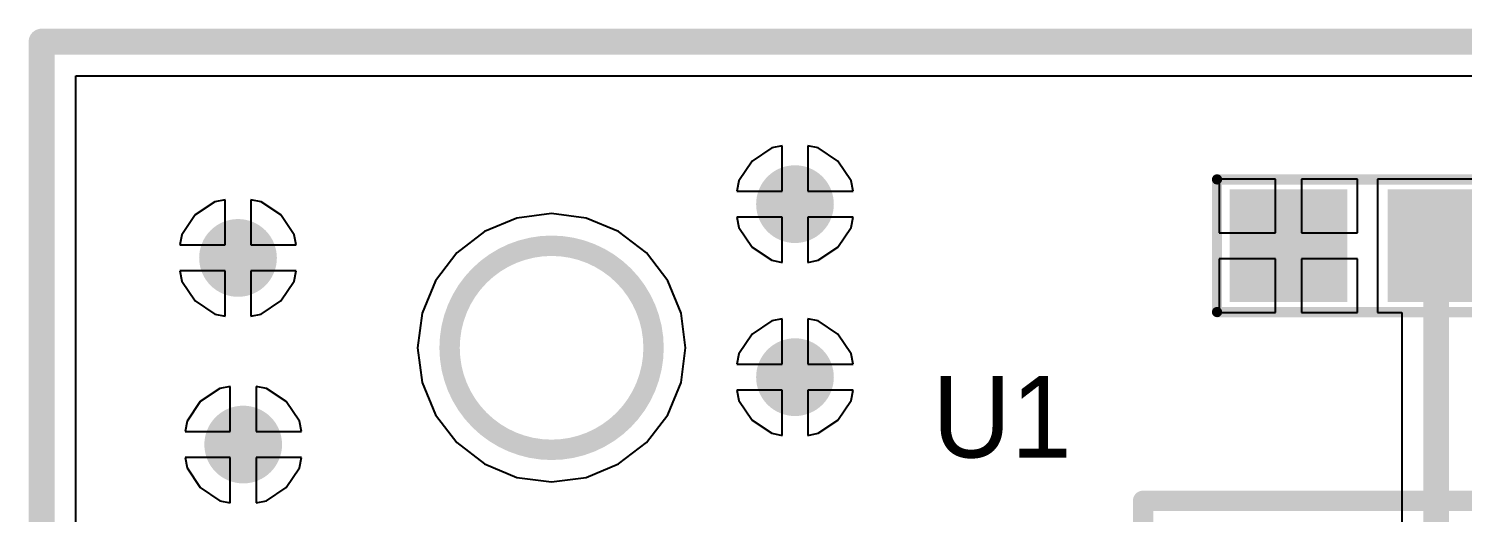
# Model space of a CAD drawing. Extents: x 3.41 to 4.44, y 2.42 to 3.38.
# Drawn here: x 3.408 to 3.962, y 3.191 to 3.377 of the extents above; entities that cross this region are included whole.
import ezdxf

# ---------------------------------------------------------------- set-up
doc = ezdxf.new("R2010")
doc.units = 0
doc.layers.get('0').update_dxf_attribs({"linetype": 'CONTINUOUS'})
for name, color, linetype in [('BOTTOMLAYER', 5, 'CONTINUOUS'), ('KEEPOUTLAYER', 6, 'CONTINUOUS'), ('MECHANICAL13', 56, 'CONTINUOUS'), ('MULTILAYER', 9, 'CONTINUOUS'), ('TOPLAYER', 1, 'CONTINUOUS'), ('TOPOVERLAY', 2, 'CONTINUOUS'), ('TOPPASTE', 8, 'CONTINUOUS'), ('TOPSOLDER', 216, 'CONTINUOUS')]:
    doc.layers.add(name, color=color, linetype=linetype)

# ---------------------------------------------------------------- blocks, each defined once
blk = doc.blocks.new('C0603_M1608_4')
at = {"layer": 'TOPLAYER'}
for points in [[(-0.01181, -0.01772), (-0.01181, 0.01772), (-0.04921, -0.01772), (-0.04921, 0.01772)], [(0.04921, -0.01772), (0.04921, 0.01772), (0.01181, -0.01772), (0.01181, 0.01772)]]:
    blk.add_solid(points, dxfattribs=at)
at = {"layer": 'TOPOVERLAY', "const_width": 0.00394}
for points in [[(-0.05807, -0.02559), (-0.05807, 0.02559)], [(-0.05807, 0.02559), (0.05807, 0.02559)], [(0.05807, -0.02559), (0.05807, 0.02559)], [(-0.05807, -0.02559), (0.05807, -0.02559)]]:
    blk.add_lwpolyline(points, dxfattribs=at)
at = {"layer": 'TOPOVERLAY', "const_width": 0.00197}
for points in [[(-0.05906, 0.02559, 1), (-0.05709, 0.02559, 1)], [(-0.05906, 0.02559, 1), (-0.05709, 0.02559, 1)], [(0.05709, 0.02559, 1), (0.05906, 0.02559, 1)], [(0.05709, 0.02559, 1), (0.05906, 0.02559, 1)], [(-0.05906, -0.02559, 1), (-0.05709, -0.02559, 1)], [(-0.05906, -0.02559, 1), (-0.05709, -0.02559, 1)], [(0.05709, -0.02559, 1), (0.05906, -0.02559, 1)], [(0.05709, -0.02559, 1), (0.05906, -0.02559, 1)]]:
    blk.add_lwpolyline(points, format="xyb", close=True, dxfattribs=at)
at = {"layer": 'TOPPASTE'}
for points in [[(-0.01181, -0.01772), (-0.01181, 0.01772), (-0.04921, -0.01772), (-0.04921, 0.01772)], [(0.04921, -0.01772), (0.04921, 0.01772), (0.01181, -0.01772), (0.01181, 0.01772)]]:
    blk.add_solid(points, dxfattribs=at)
at = {"layer": 'TOPSOLDER'}
for points in [[(-0.00781, -0.02172), (-0.00781, 0.02172), (-0.05321, -0.02172), (-0.05321, 0.02172)], [(0.05321, -0.02172), (0.05321, 0.02172), (0.00781, -0.02172), (0.00781, 0.02172)]]:
    blk.add_solid(points, dxfattribs=at)
blk = doc.blocks.new('SSOP14_C_5')
at = {"layer": 'MECHANICAL13'}
for points, const_width in [([(-0.03445, 0.05906, 1), (-0.07382, 0.05906, 1)], 0.00394), ([(-0.0748, 0.05906, 1), (-0.07283, 0.05906, 1)], 0.00197), ([(-0.03543, 0.05906, 1), (-0.03346, 0.05906, 1)], 0.00197)]:
    blk.add_lwpolyline(points, format="xyb", close=True, dxfattribs=dict(at, const_width=const_width))
at = {"layer": 'TOPLAYER', "const_width": 0.01575}
for points in [[(-0.12795, 0.07677), (-0.11614, 0.07677)], [(0.11614, 0.07677), (0.12795, 0.07677)], [(-0.12795, 0.05118), (-0.11614, 0.05118)], [(0.11614, 0.05118), (0.12795, 0.05118)], [(-0.12795, 0.02559), (-0.11614, 0.02559)], [(0.11614, 0.02559), (0.12795, 0.02559)], [(-0.12795, 0), (-0.11614, 0)], [(0.11614, 0), (0.12795, 0)], [(-0.12795, -0.02559), (-0.11614, -0.02559)], [(0.11614, -0.02559), (0.12795, -0.02559)], [(-0.12795, -0.05118), (-0.11614, -0.05118)], [(0.11614, -0.05118), (0.12795, -0.05118)], [(-0.12795, -0.07677), (-0.11614, -0.07677)], [(0.11614, -0.07677), (0.12795, -0.07677)]]:
    blk.add_lwpolyline(points, dxfattribs=at)
at = {"layer": 'TOPLAYER', "const_width": 0.00787}
for points in [[(-0.13189, 0.07677, 1), (-0.12402, 0.07677, 1)], [(-0.12008, 0.07677, 1), (-0.1122, 0.07677, 1)], [(0.1122, 0.07677, 1), (0.12008, 0.07677, 1)], [(0.12402, 0.07677, 1), (0.13189, 0.07677, 1)], [(-0.13189, 0.05118, 1), (-0.12402, 0.05118, 1)], [(-0.12008, 0.05118, 1), (-0.1122, 0.05118, 1)], [(0.1122, 0.05118, 1), (0.12008, 0.05118, 1)], [(0.12402, 0.05118, 1), (0.13189, 0.05118, 1)], [(-0.13189, 0.02559, 1), (-0.12402, 0.02559, 1)], [(-0.12008, 0.02559, 1), (-0.1122, 0.02559, 1)], [(0.1122, 0.02559, 1), (0.12008, 0.02559, 1)], [(0.12402, 0.02559, 1), (0.13189, 0.02559, 1)], [(-0.13189, 0, 1), (-0.12402, 0, 1)], [(-0.12008, 0, 1), (-0.1122, 0, 1)], [(0.1122, 0, 1), (0.12008, 0, 1)], [(0.12402, 0, 1), (0.13189, 0, 1)], [(-0.13189, -0.02559, 1), (-0.12402, -0.02559, 1)], [(-0.12008, -0.02559, 1), (-0.1122, -0.02559, 1)], [(0.1122, -0.02559, 1), (0.12008, -0.02559, 1)], [(0.12402, -0.02559, 1), (0.13189, -0.02559, 1)], [(-0.13189, -0.05118, 1), (-0.12402, -0.05118, 1)], [(-0.12008, -0.05118, 1), (-0.1122, -0.05118, 1)], [(0.1122, -0.05118, 1), (0.12008, -0.05118, 1)], [(0.12402, -0.05118, 1), (0.13189, -0.05118, 1)], [(-0.13189, -0.07677, 1), (-0.12402, -0.07677, 1)], [(-0.12008, -0.07677, 1), (-0.1122, -0.07677, 1)], [(0.1122, -0.07677, 1), (0.12008, -0.07677, 1)], [(0.12402, -0.07677, 1), (0.13189, -0.07677, 1)]]:
    blk.add_lwpolyline(points, format="xyb", close=True, dxfattribs=at)
at = {"layer": 'TOPOVERLAY'}
for points, const_width in [([(-0.08661, 0.09843), (0.08661, 0.09843)], 0.00787), ([(-0.08661, -0.09843), (-0.08661, 0.09843)], 0.00787), ([(0.08661, -0.09843), (0.08661, 0.09843)], 0.00787), ([(0, -0.01969), (0, 0.01969)], 0.00394), ([(-0.01969, 0), (0.01969, 0)], 0.00394), ([(-0.08661, -0.09843), (0.08661, -0.09843)], 0.00787)]:
    blk.add_lwpolyline(points, dxfattribs=dict(at, const_width=const_width))
for points, const_width in [([(-0.08858, 0.09843, 1), (-0.08465, 0.09843, 1)], 0.00394), ([(-0.08858, 0.09843, 1), (-0.08465, 0.09843, 1)], 0.00394), ([(0.08465, 0.09843, 1), (0.08858, 0.09843, 1)], 0.00394), ([(0.08465, 0.09843, 1), (0.08858, 0.09843, 1)], 0.00394), ([(-0.04134, 0.05906, 1), (-0.06496, 0.05906, 1)], 0.02362), ([(-0.07087, 0.05906, 1), (-0.05906, 0.05906, 1)], 0.01181), ([(-0.04724, 0.05906, 1), (-0.03543, 0.05906, 1)], 0.01181), ([(-0.00098, 0.01969, 1), (0.00098, 0.01969, 1)], 0.00197), ([(-0.02067, 0, 1), (-0.0187, 0, 1)], 0.00197), ([(0.0187, 0, 1), (0.02067, 0, 1)], 0.00197), ([(-0.00098, -0.01969, 1), (0.00098, -0.01969, 1)], 0.00197), ([(-0.08858, -0.09843, 1), (-0.08465, -0.09843, 1)], 0.00394), ([(-0.08858, -0.09843, 1), (-0.08465, -0.09843, 1)], 0.00394), ([(0.08465, -0.09843, 1), (0.08858, -0.09843, 1)], 0.00394), ([(0.08465, -0.09843, 1), (0.08858, -0.09843, 1)], 0.00394)]:
    blk.add_lwpolyline(points, format="xyb", close=True, dxfattribs=dict(at, const_width=const_width))
at = {"layer": 'TOPPASTE', "const_width": 0.01575}
for points in [[(-0.12795, 0.07677), (-0.11614, 0.07677)], [(0.11614, 0.07677), (0.12795, 0.07677)], [(-0.12795, 0.05118), (-0.11614, 0.05118)], [(0.11614, 0.05118), (0.12795, 0.05118)], [(-0.12795, 0.02559), (-0.11614, 0.02559)], [(0.11614, 0.02559), (0.12795, 0.02559)], [(-0.12795, 0), (-0.11614, 0)], [(0.11614, 0), (0.12795, 0)], [(-0.12795, -0.02559), (-0.11614, -0.02559)], [(0.11614, -0.02559), (0.12795, -0.02559)], [(-0.12795, -0.05118), (-0.11614, -0.05118)], [(0.11614, -0.05118), (0.12795, -0.05118)], [(-0.12795, -0.07677), (-0.11614, -0.07677)], [(0.11614, -0.07677), (0.12795, -0.07677)]]:
    blk.add_lwpolyline(points, dxfattribs=at)
at = {"layer": 'TOPPASTE', "const_width": 0.00787}
for points in [[(-0.13189, 0.07677, 1), (-0.12402, 0.07677, 1)], [(-0.12008, 0.07677, 1), (-0.1122, 0.07677, 1)], [(0.1122, 0.07677, 1), (0.12008, 0.07677, 1)], [(0.12402, 0.07677, 1), (0.13189, 0.07677, 1)], [(-0.13189, 0.05118, 1), (-0.12402, 0.05118, 1)], [(-0.12008, 0.05118, 1), (-0.1122, 0.05118, 1)], [(0.1122, 0.05118, 1), (0.12008, 0.05118, 1)], [(0.12402, 0.05118, 1), (0.13189, 0.05118, 1)], [(-0.13189, 0.02559, 1), (-0.12402, 0.02559, 1)], [(-0.12008, 0.02559, 1), (-0.1122, 0.02559, 1)], [(0.1122, 0.02559, 1), (0.12008, 0.02559, 1)], [(0.12402, 0.02559, 1), (0.13189, 0.02559, 1)], [(-0.13189, 0, 1), (-0.12402, 0, 1)], [(-0.12008, 0, 1), (-0.1122, 0, 1)], [(0.1122, 0, 1), (0.12008, 0, 1)], [(0.12402, 0, 1), (0.13189, 0, 1)], [(-0.13189, -0.02559, 1), (-0.12402, -0.02559, 1)], [(-0.12008, -0.02559, 1), (-0.1122, -0.02559, 1)], [(0.1122, -0.02559, 1), (0.12008, -0.02559, 1)], [(0.12402, -0.02559, 1), (0.13189, -0.02559, 1)], [(-0.13189, -0.05118, 1), (-0.12402, -0.05118, 1)], [(-0.12008, -0.05118, 1), (-0.1122, -0.05118, 1)], [(0.1122, -0.05118, 1), (0.12008, -0.05118, 1)], [(0.12402, -0.05118, 1), (0.13189, -0.05118, 1)], [(-0.13189, -0.07677, 1), (-0.12402, -0.07677, 1)], [(-0.12008, -0.07677, 1), (-0.1122, -0.07677, 1)], [(0.1122, -0.07677, 1), (0.12008, -0.07677, 1)], [(0.12402, -0.07677, 1), (0.13189, -0.07677, 1)]]:
    blk.add_lwpolyline(points, format="xyb", close=True, dxfattribs=at)
at = {"layer": 'TOPSOLDER', "const_width": 0.02375}
for points in [[(-0.12795, 0.07677), (-0.11614, 0.07677)], [(0.11614, 0.07677), (0.12795, 0.07677)], [(-0.12795, 0.05118), (-0.11614, 0.05118)], [(0.11614, 0.05118), (0.12795, 0.05118)], [(-0.12795, 0.02559), (-0.11614, 0.02559)], [(0.11614, 0.02559), (0.12795, 0.02559)], [(-0.12795, 0), (-0.11614, 0)], [(0.11614, 0), (0.12795, 0)], [(-0.12795, -0.02559), (-0.11614, -0.02559)], [(0.11614, -0.02559), (0.12795, -0.02559)], [(-0.12795, -0.05118), (-0.11614, -0.05118)], [(0.11614, -0.05118), (0.12795, -0.05118)], [(-0.12795, -0.07677), (-0.11614, -0.07677)], [(0.11614, -0.07677), (0.12795, -0.07677)]]:
    blk.add_lwpolyline(points, dxfattribs=at)
at = {"layer": 'TOPSOLDER', "const_width": 0.01187}
for points in [[(-0.13389, 0.07677, 1), (-0.12202, 0.07677, 1)], [(-0.12208, 0.07677, 1), (-0.1102, 0.07677, 1)], [(0.1102, 0.07677, 1), (0.12208, 0.07677, 1)], [(0.12202, 0.07677, 1), (0.13389, 0.07677, 1)], [(-0.13389, 0.05118, 1), (-0.12202, 0.05118, 1)], [(-0.12208, 0.05118, 1), (-0.1102, 0.05118, 1)], [(0.1102, 0.05118, 1), (0.12208, 0.05118, 1)], [(0.12202, 0.05118, 1), (0.13389, 0.05118, 1)], [(-0.13389, 0.02559, 1), (-0.12202, 0.02559, 1)], [(-0.12208, 0.02559, 1), (-0.1102, 0.02559, 1)], [(0.1102, 0.02559, 1), (0.12208, 0.02559, 1)], [(0.12202, 0.02559, 1), (0.13389, 0.02559, 1)], [(-0.13389, 0, 1), (-0.12202, 0, 1)], [(-0.12208, 0, 1), (-0.1102, 0, 1)], [(0.1102, 0, 1), (0.12208, 0, 1)], [(0.12202, 0, 1), (0.13389, 0, 1)], [(-0.13389, -0.02559, 1), (-0.12202, -0.02559, 1)], [(-0.12208, -0.02559, 1), (-0.1102, -0.02559, 1)], [(0.1102, -0.02559, 1), (0.12208, -0.02559, 1)], [(0.12202, -0.02559, 1), (0.13389, -0.02559, 1)], [(-0.13389, -0.05118, 1), (-0.12202, -0.05118, 1)], [(-0.12208, -0.05118, 1), (-0.1102, -0.05118, 1)], [(0.1102, -0.05118, 1), (0.12208, -0.05118, 1)], [(0.12202, -0.05118, 1), (0.13389, -0.05118, 1)], [(-0.13389, -0.07677, 1), (-0.12202, -0.07677, 1)], [(-0.12208, -0.07677, 1), (-0.1102, -0.07677, 1)], [(0.1102, -0.07677, 1), (0.12208, -0.07677, 1)], [(0.12202, -0.07677, 1), (0.13389, -0.07677, 1)]]:
    blk.add_lwpolyline(points, format="xyb", close=True, dxfattribs=at)

msp = doc.modelspace()

# ---------------------------------------------------------------- linework, layer by layer
at = {"layer": 'BOTTOMLAYER'}
for p, q in [((3.42644, 2.44081), (3.42644, 3.35919)), ((3.42644, 3.35919), (4.42356, 3.35919)), ((3.699, 3.33221), (3.69503, 3.33142)), ((3.699, 3.31475), (3.699, 3.33221)), ((3.71297, 3.33142), (3.709, 3.33221)), ((3.709, 3.33221), (3.709, 3.31475)), ((3.68742, 3.32633), (3.68233, 3.31872)), ((3.69503, 3.33142), (3.68742, 3.32633)), ((3.72058, 3.32633), (3.71297, 3.33142)), ((3.72567, 3.31872), (3.72058, 3.32633)), ((3.68233, 3.31872), (3.68154, 3.31475)), ((3.72646, 3.31475), (3.72567, 3.31872)), ((3.48003, 3.31067), (3.47242, 3.30558)), ((3.484, 3.31146), (3.48003, 3.31067)), ((3.484, 3.294), (3.484, 3.31146)), ((3.49797, 3.31067), (3.494, 3.31146)), ((3.494, 3.31146), (3.494, 3.294)), ((3.50558, 3.30558), (3.49797, 3.31067)), ((3.68154, 3.31475), (3.699, 3.31475)), ((3.709, 3.31475), (3.72646, 3.31475)), ((3.47242, 3.30558), (3.46733, 3.29797)), ((3.51067, 3.29797), (3.50558, 3.30558)), ((3.59665, 3.30432), (3.58416, 3.29915)), ((3.61004, 3.30608), (3.59665, 3.30432)), ((3.62343, 3.30432), (3.61004, 3.30608)), ((3.63591, 3.29915), (3.62343, 3.30432)), ((3.699, 3.30475), (3.68154, 3.30475)), ((3.68154, 3.30475), (3.68233, 3.30078)), ((3.699, 3.28729), (3.699, 3.30475)), ((3.72646, 3.30475), (3.709, 3.30475)), ((3.709, 3.30475), (3.709, 3.28729)), ((3.72567, 3.30078), (3.72646, 3.30475)), ((3.58416, 3.29915), (3.57345, 3.29092)), ((3.64663, 3.29092), (3.63591, 3.29915)), ((3.68233, 3.30078), (3.68742, 3.29317)), ((3.72058, 3.29317), (3.72567, 3.30078)), ((3.46733, 3.29797), (3.46654, 3.294)), ((3.46654, 3.294), (3.484, 3.294)), ((3.494, 3.294), (3.51146, 3.294)), ((3.51146, 3.294), (3.51067, 3.29797)), ((3.68742, 3.29317), (3.69503, 3.28808)), ((3.71297, 3.28808), (3.72058, 3.29317)), ((3.57345, 3.29092), (3.56522, 3.28021)), ((3.65486, 3.28021), (3.64663, 3.29092)), ((3.69503, 3.28808), (3.699, 3.28729)), ((3.709, 3.28729), (3.71297, 3.28808)), ((3.484, 3.284), (3.46654, 3.284)), ((3.46654, 3.284), (3.46733, 3.28003)), ((3.484, 3.26654), (3.484, 3.284)), ((3.51146, 3.284), (3.494, 3.284)), ((3.494, 3.284), (3.494, 3.26654)), ((3.51067, 3.28003), (3.51146, 3.284)), ((3.46733, 3.28003), (3.47242, 3.27242)), ((3.50558, 3.27242), (3.51067, 3.28003)), ((3.56522, 3.28021), (3.56005, 3.26772)), ((3.66003, 3.26772), (3.65486, 3.28021)), ((3.47242, 3.27242), (3.48003, 3.26733)), ((3.49797, 3.26733), (3.50558, 3.27242)), ((3.48003, 3.26733), (3.484, 3.26654)), ((3.494, 3.26654), (3.49797, 3.26733)), ((3.56005, 3.26772), (3.55829, 3.25433)), ((3.66179, 3.25433), (3.66003, 3.26772)), ((3.699, 3.26546), (3.69503, 3.26467)), ((3.699, 3.248), (3.699, 3.26546)), ((3.71297, 3.26467), (3.709, 3.26546)), ((3.709, 3.26546), (3.709, 3.248)), ((3.69503, 3.26467), (3.68742, 3.25958)), ((3.72058, 3.25958), (3.71297, 3.26467)), ((3.55829, 3.25433), (3.56005, 3.24094)), ((3.66003, 3.24094), (3.66179, 3.25433)), ((3.68742, 3.25958), (3.68233, 3.25197)), ((3.72567, 3.25197), (3.72058, 3.25958)), ((3.68233, 3.25197), (3.68154, 3.248)), ((3.72646, 3.248), (3.72567, 3.25197)), ((3.68154, 3.248), (3.699, 3.248)), ((3.709, 3.248), (3.72646, 3.248)), ((3.48203, 3.23867), (3.47442, 3.23358)), ((3.486, 3.23946), (3.48203, 3.23867)), ((3.486, 3.222), (3.486, 3.23946)), ((3.49997, 3.23867), (3.496, 3.23946)), ((3.496, 3.23946), (3.496, 3.222)), ((3.50758, 3.23358), (3.49997, 3.23867)), ((3.56005, 3.24094), (3.56522, 3.22846)), ((3.65486, 3.22846), (3.66003, 3.24094)), ((3.699, 3.238), (3.68154, 3.238)), ((3.68154, 3.238), (3.68233, 3.23403)), ((3.699, 3.22054), (3.699, 3.238)), ((3.72646, 3.238), (3.709, 3.238)), ((3.709, 3.238), (3.709, 3.22054)), ((3.72567, 3.23403), (3.72646, 3.238)), ((3.47442, 3.23358), (3.46933, 3.22597)), ((3.51267, 3.22597), (3.50758, 3.23358)), ((3.68233, 3.23403), (3.68742, 3.22642)), ((3.72058, 3.22642), (3.72567, 3.23403)), ((3.56522, 3.22846), (3.57345, 3.21774)), ((3.64663, 3.21774), (3.65486, 3.22846)), ((3.46933, 3.22597), (3.46854, 3.222)), ((3.46854, 3.222), (3.486, 3.222)), ((3.496, 3.222), (3.51346, 3.222)), ((3.51346, 3.222), (3.51267, 3.22597)), ((3.68742, 3.22642), (3.69503, 3.22133)), ((3.69503, 3.22133), (3.699, 3.22054)), ((3.709, 3.22054), (3.71297, 3.22133)), ((3.71297, 3.22133), (3.72058, 3.22642)), ((3.57345, 3.21774), (3.58416, 3.20951)), ((3.63591, 3.20951), (3.64663, 3.21774)), ((3.486, 3.212), (3.46854, 3.212)), ((3.46854, 3.212), (3.46933, 3.20803)), ((3.486, 3.19454), (3.486, 3.212)), ((3.51346, 3.212), (3.496, 3.212)), ((3.496, 3.212), (3.496, 3.19454)), ((3.51267, 3.20803), (3.51346, 3.212)), ((3.46933, 3.20803), (3.47442, 3.20042)), ((3.50758, 3.20042), (3.51267, 3.20803)), ((3.58416, 3.20951), (3.59665, 3.20434)), ((3.59665, 3.20434), (3.61004, 3.20258)), ((3.61004, 3.20258), (3.62343, 3.20434)), ((3.62343, 3.20434), (3.63591, 3.20951)), ((3.47442, 3.20042), (3.48203, 3.19533)), ((3.49997, 3.19533), (3.50758, 3.20042)), ((3.48203, 3.19533), (3.486, 3.19454)), ((3.496, 3.19454), (3.49997, 3.19533))]:
    msp.add_line(p, q, dxfattribs=at)
at = {"layer": 'BOTTOMLAYER', "const_width": 0.015}
for points in [[(3.6965, 3.30975, 1), (3.7115, 3.30975, 1)], [(3.4815, 3.289, 1), (3.4965, 3.289, 1)], [(3.6965, 3.243, 1), (3.7115, 3.243, 1)], [(3.4835, 3.217, 1), (3.4985, 3.217, 1)]]:
    msp.add_lwpolyline(points, format="xyb", close=True, dxfattribs=at)
at = {"layer": 'KEEPOUTLAYER', "const_width": 0.01}
for points in [[(3.41319, 2.42756), (3.41319, 3.37244)], [(3.41319, 3.37244), (4.43681, 3.37244)]]:
    msp.add_lwpolyline(points, dxfattribs=at)
at = {"layer": 'KEEPOUTLAYER'}
for points, const_width in [([(3.41069, 3.37244, 1), (3.41569, 3.37244, 1)], 0.005), ([(3.41069, 3.37244, 1), (3.41569, 3.37244, 1)], 0.005), ([(3.64941, 3.25433, 1), (3.57067, 3.25433, 1)], 0.00787), ([(3.5687, 3.25433, 1), (3.57264, 3.25433, 1)], 0.00394), ([(3.64744, 3.25433, 1), (3.65138, 3.25433, 1)], 0.00394)]:
    msp.add_lwpolyline(points, format="xyb", close=True, dxfattribs=dict(at, const_width=const_width))
at = {"layer": 'MULTILAYER', "const_width": 0.015}
for points in [[(3.6965, 3.30975, 1), (3.7115, 3.30975, 1)], [(3.4815, 3.289, 1), (3.4965, 3.289, 1)], [(3.6965, 3.243, 1), (3.7115, 3.243, 1)], [(3.4835, 3.217, 1), (3.4985, 3.217, 1)]]:
    msp.add_lwpolyline(points, format="xyb", close=True, dxfattribs=at)
at = {"layer": 'TOPLAYER'}
for p, q in [((3.42644, 2.44081), (3.42644, 3.35919)), ((3.42644, 3.35919), (4.42356, 3.35919)), ((3.699, 3.33221), (3.69503, 3.33142)), ((3.699, 3.31475), (3.699, 3.33221)), ((3.71297, 3.33142), (3.709, 3.33221)), ((3.709, 3.33221), (3.709, 3.31475)), ((3.68742, 3.32633), (3.68233, 3.31872)), ((3.69503, 3.33142), (3.68742, 3.32633)), ((3.72058, 3.32633), (3.71297, 3.33142)), ((3.72567, 3.31872), (3.72058, 3.32633)), ((3.68233, 3.31872), (3.68154, 3.31475)), ((3.72646, 3.31475), (3.72567, 3.31872)), ((3.88949, 3.31942), (3.86779, 3.31942)), ((3.86779, 3.31942), (3.86779, 3.2987)), ((3.88949, 3.2987), (3.88949, 3.31942)), ((3.92119, 3.31942), (3.89949, 3.31942)), ((3.89949, 3.31942), (3.89949, 3.2987)), ((3.92119, 3.2987), (3.92119, 3.31942)), ((3.98221, 3.31942), (3.92881, 3.31942)), ((3.92881, 3.31942), (3.92881, 3.26798)), ((3.48003, 3.31067), (3.47242, 3.30558)), ((3.484, 3.31146), (3.48003, 3.31067)), ((3.484, 3.294), (3.484, 3.31146)), ((3.49797, 3.31067), (3.494, 3.31146)), ((3.494, 3.31146), (3.494, 3.294)), ((3.50558, 3.30558), (3.49797, 3.31067)), ((3.68154, 3.31475), (3.699, 3.31475)), ((3.709, 3.31475), (3.72646, 3.31475)), ((3.47242, 3.30558), (3.46733, 3.29797)), ((3.51067, 3.29797), (3.50558, 3.30558)), ((3.59665, 3.30432), (3.58416, 3.29915)), ((3.61004, 3.30608), (3.59665, 3.30432)), ((3.62343, 3.30432), (3.61004, 3.30608)), ((3.63591, 3.29915), (3.62343, 3.30432)), ((3.699, 3.30475), (3.68154, 3.30475)), ((3.68154, 3.30475), (3.68233, 3.30078)), ((3.699, 3.28729), (3.699, 3.30475)), ((3.72646, 3.30475), (3.709, 3.30475)), ((3.709, 3.30475), (3.709, 3.28729)), ((3.72567, 3.30078), (3.72646, 3.30475)), ((3.58416, 3.29915), (3.57345, 3.29092)), ((3.64663, 3.29092), (3.63591, 3.29915)), ((3.68233, 3.30078), (3.68742, 3.29317)), ((3.72058, 3.29317), (3.72567, 3.30078)), ((3.86779, 3.2987), (3.88949, 3.2987)), ((3.89949, 3.2987), (3.92119, 3.2987)), ((3.46733, 3.29797), (3.46654, 3.294)), ((3.46654, 3.294), (3.484, 3.294)), ((3.494, 3.294), (3.51146, 3.294)), ((3.51146, 3.294), (3.51067, 3.29797)), ((3.68742, 3.29317), (3.69503, 3.28808)), ((3.71297, 3.28808), (3.72058, 3.29317)), ((3.57345, 3.29092), (3.56522, 3.28021)), ((3.65486, 3.28021), (3.64663, 3.29092)), ((3.69503, 3.28808), (3.699, 3.28729)), ((3.709, 3.28729), (3.71297, 3.28808)), ((3.88949, 3.2887), (3.86779, 3.2887)), ((3.86779, 3.2887), (3.86779, 3.26798)), ((3.88949, 3.26798), (3.88949, 3.2887)), ((3.92119, 3.2887), (3.89949, 3.2887)), ((3.89949, 3.2887), (3.89949, 3.26798)), ((3.92119, 3.26798), (3.92119, 3.2887)), ((3.484, 3.284), (3.46654, 3.284)), ((3.46654, 3.284), (3.46733, 3.28003)), ((3.484, 3.26654), (3.484, 3.284)), ((3.51146, 3.284), (3.494, 3.284)), ((3.494, 3.284), (3.494, 3.26654)), ((3.51067, 3.28003), (3.51146, 3.284)), ((3.46733, 3.28003), (3.47242, 3.27242)), ((3.50558, 3.27242), (3.51067, 3.28003)), ((3.56522, 3.28021), (3.56005, 3.26772)), ((3.66003, 3.26772), (3.65486, 3.28021)), ((3.47242, 3.27242), (3.48003, 3.26733)), ((3.49797, 3.26733), (3.50558, 3.27242)), ((3.48003, 3.26733), (3.484, 3.26654)), ((3.494, 3.26654), (3.49797, 3.26733)), ((3.56005, 3.26772), (3.55829, 3.25433)), ((3.66179, 3.25433), (3.66003, 3.26772)), ((3.699, 3.26546), (3.69503, 3.26467)), ((3.699, 3.248), (3.699, 3.26546)), ((3.71297, 3.26467), (3.709, 3.26546)), ((3.709, 3.26546), (3.709, 3.248)), ((3.86779, 3.26798), (3.88949, 3.26798)), ((3.89949, 3.26798), (3.92119, 3.26798)), ((3.92881, 3.26798), (3.93826, 3.26798)), ((3.93826, 3.26798), (3.93826, 3.18255)), ((3.69503, 3.26467), (3.68742, 3.25958)), ((3.72058, 3.25958), (3.71297, 3.26467)), ((3.55829, 3.25433), (3.56005, 3.24094)), ((3.66003, 3.24094), (3.66179, 3.25433)), ((3.68742, 3.25958), (3.68233, 3.25197)), ((3.72567, 3.25197), (3.72058, 3.25958)), ((3.68233, 3.25197), (3.68154, 3.248)), ((3.72646, 3.248), (3.72567, 3.25197)), ((3.68154, 3.248), (3.699, 3.248)), ((3.709, 3.248), (3.72646, 3.248)), ((3.48203, 3.23867), (3.47442, 3.23358)), ((3.486, 3.23946), (3.48203, 3.23867)), ((3.486, 3.222), (3.486, 3.23946)), ((3.49997, 3.23867), (3.496, 3.23946)), ((3.496, 3.23946), (3.496, 3.222)), ((3.50758, 3.23358), (3.49997, 3.23867)), ((3.56005, 3.24094), (3.56522, 3.22846)), ((3.65486, 3.22846), (3.66003, 3.24094)), ((3.699, 3.238), (3.68154, 3.238)), ((3.68154, 3.238), (3.68233, 3.23403)), ((3.699, 3.22054), (3.699, 3.238)), ((3.72646, 3.238), (3.709, 3.238)), ((3.709, 3.238), (3.709, 3.22054)), ((3.72567, 3.23403), (3.72646, 3.238)), ((3.47442, 3.23358), (3.46933, 3.22597)), ((3.51267, 3.22597), (3.50758, 3.23358)), ((3.68233, 3.23403), (3.68742, 3.22642)), ((3.72058, 3.22642), (3.72567, 3.23403)), ((3.56522, 3.22846), (3.57345, 3.21774)), ((3.64663, 3.21774), (3.65486, 3.22846)), ((3.46933, 3.22597), (3.46854, 3.222)), ((3.46854, 3.222), (3.486, 3.222)), ((3.496, 3.222), (3.51346, 3.222)), ((3.51346, 3.222), (3.51267, 3.22597)), ((3.68742, 3.22642), (3.69503, 3.22133)), ((3.69503, 3.22133), (3.699, 3.22054)), ((3.709, 3.22054), (3.71297, 3.22133)), ((3.71297, 3.22133), (3.72058, 3.22642)), ((3.57345, 3.21774), (3.58416, 3.20951)), ((3.63591, 3.20951), (3.64663, 3.21774)), ((3.486, 3.212), (3.46854, 3.212)), ((3.46854, 3.212), (3.46933, 3.20803)), ((3.486, 3.19454), (3.486, 3.212)), ((3.51346, 3.212), (3.496, 3.212)), ((3.496, 3.212), (3.496, 3.19454)), ((3.51267, 3.20803), (3.51346, 3.212)), ((3.46933, 3.20803), (3.47442, 3.20042)), ((3.50758, 3.20042), (3.51267, 3.20803)), ((3.58416, 3.20951), (3.59665, 3.20434)), ((3.59665, 3.20434), (3.61004, 3.20258)), ((3.61004, 3.20258), (3.62343, 3.20434)), ((3.62343, 3.20434), (3.63591, 3.20951)), ((3.47442, 3.20042), (3.48203, 3.19533)), ((3.49997, 3.19533), (3.50758, 3.20042)), ((3.48203, 3.19533), (3.486, 3.19454)), ((3.496, 3.19454), (3.49997, 3.19533))]:
    msp.add_line(p, q, dxfattribs=at)
for points, const_width in [([(3.6965, 3.30975, 1), (3.7115, 3.30975, 1)], 0.015), ([(3.4815, 3.289, 1), (3.4965, 3.289, 1)], 0.015), ([(3.94901, 3.277, 1), (3.95401, 3.277, 1)], 0.005), ([(3.6965, 3.243, 1), (3.7115, 3.243, 1)], 0.015), ([(3.4835, 3.217, 1), (3.4985, 3.217, 1)], 0.015)]:
    msp.add_lwpolyline(points, format="xyb", close=True, dxfattribs=dict(at, const_width=const_width))
at = {"layer": 'TOPLAYER', "const_width": 0.01}
msp.add_lwpolyline([(3.95151, 3.18255), (3.95151, 3.277)], dxfattribs=at)

# ---------------------------------------------------------------- block references
at = {"rotation": 360}
msp.add_blockref('C0603_M1608_4', (3.925, 3.2937), dxfattribs=at)
msp.add_blockref('SSOP14_C_5', (3.925, 3.09685))

# ---------------------------------------------------------------- texts
at = {"layer": 'TOPOVERLAY'}
msp.add_text('U1', height=0.031496, dxfattribs=at).set_placement((3.757, 3.212))

doc.saveas('drawing.dxf')
